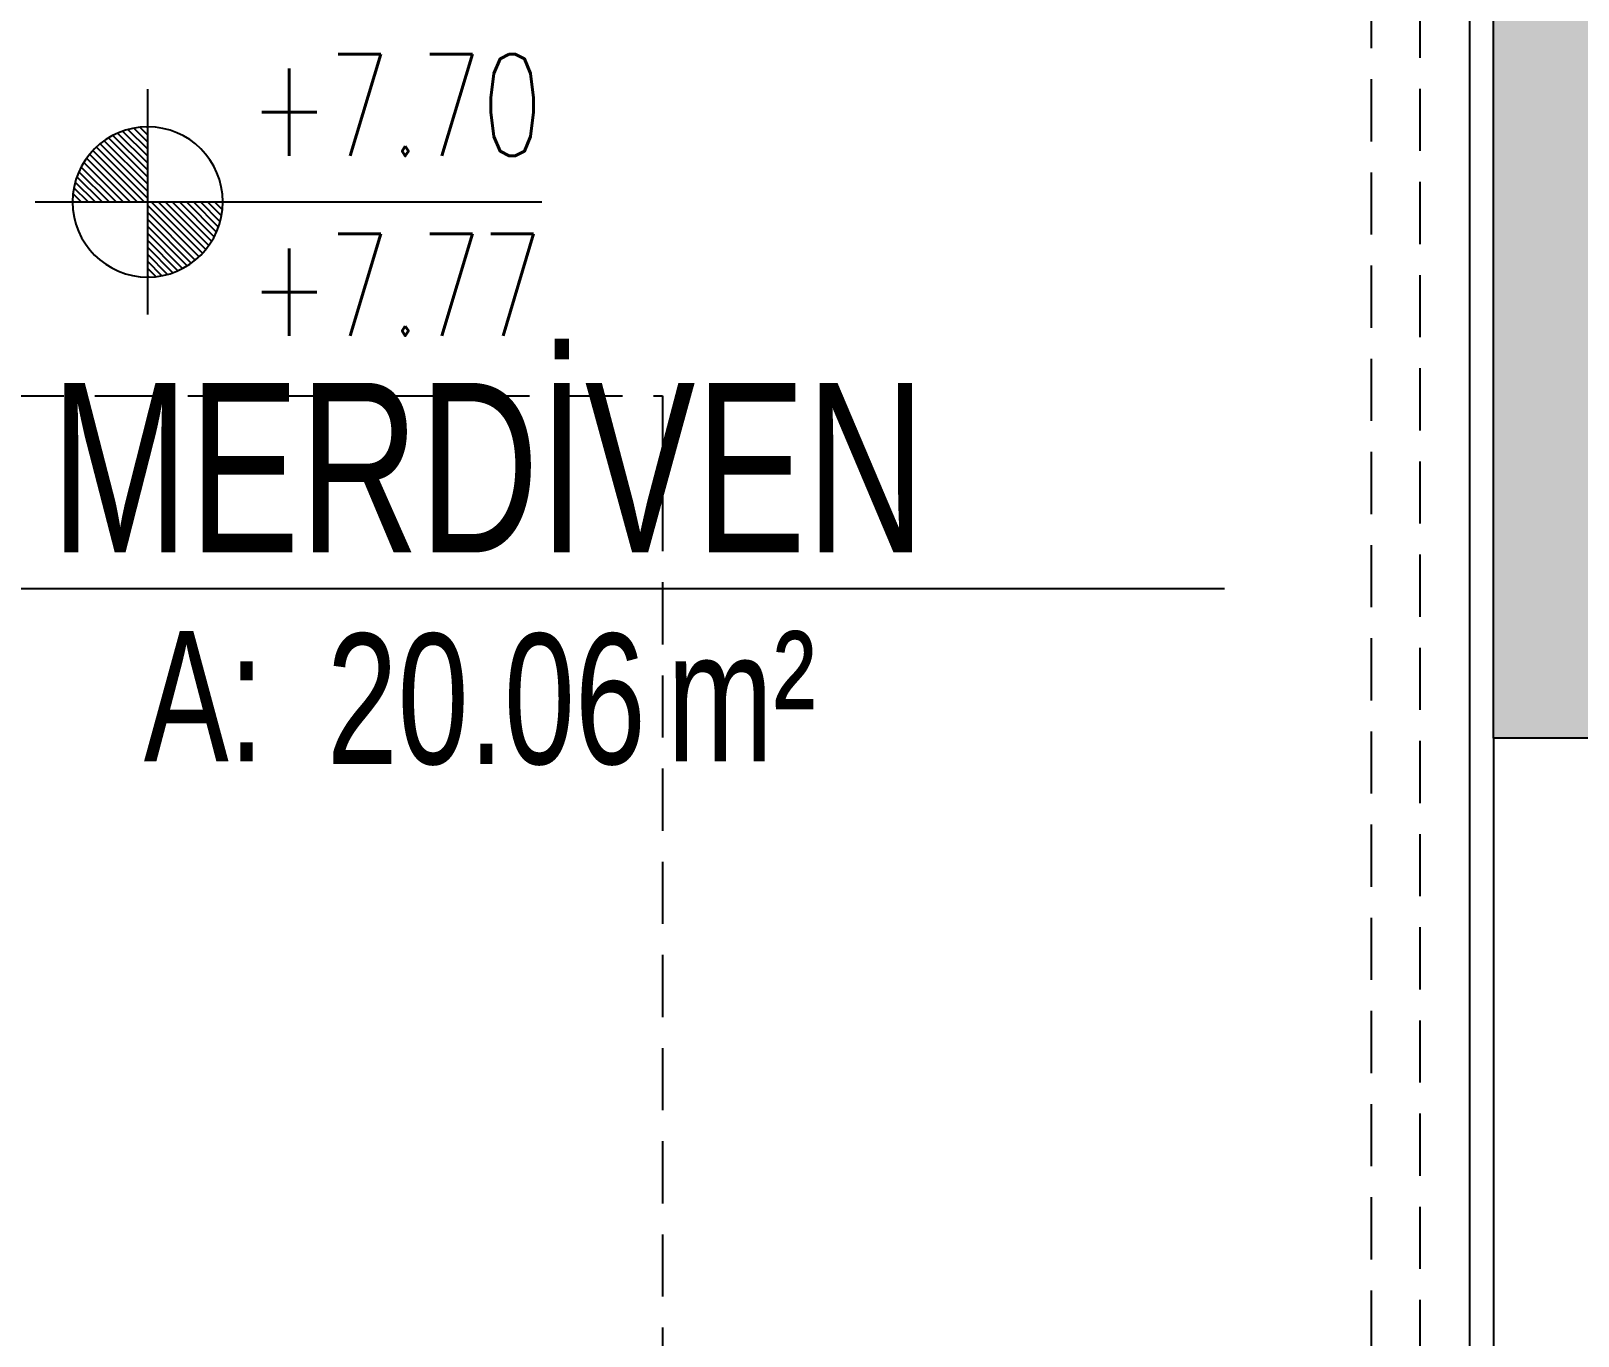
# Model space of a CAD drawing. Header units: inches. Extents: x 21 to 32698, y 13 to 3712.
# Drawn here: x 11137.1 to 11295.4, y 2371 to 2504.4 of the extents above; entities that cross this region are included whole.
import ezdxf
from ezdxf.enums import TextEntityAlignment as Align

# ---------------------------------------------------------------- set-up
doc = ezdxf.new("R2010")
doc.units = ezdxf.units.IN
doc.header["$MEASUREMENT"] = 0
doc.linetypes.add('DOT', pattern=[6.35, 0, -6.35])
doc.linetypes.add('HIDDEN', pattern=[9.525, 6.35, -3.175])
for name, color, linetype, lineweight in [('Z_MİM_-KM-AREA-IDEN', 8, 'Continuous', 25), ('Z_MİM_-KM-BEAM-RAY', 8, 'DOT', 25), ('Z_MİM_-KM-FLOR-LEVL-1', 8, 'Continuous', 25), ('Z_MİM_-KM-PATTERN-STRC', 8, 'Continuous', 25), ('Z_MİM_-KM-STRC-CONCRETE', 8, 'Continuous', 25), ('Z_MİM_-KM-STRS-HID', 8, 'HIDDEN', 25), ('Z_MİM_-KM-WALL-PL', 8, 'Continuous', 25), ('Z_MİM_-KM-WALL-PLASTER', 8, 'Continuous', 25), ('Z_MİM_00', 8, 'Continuous', 25)]:
    doc.layers.add(name, color=color, linetype=linetype, lineweight=lineweight)
doc.styles.add('Arial_4', font='arial.ttf', dxfattribs={"height": 10})
doc.styles.add('TEXT 1 romans', font='romans.shx', dxfattribs={"width": 0.7})

# ---------------------------------------------------------------- blocks, each defined once
blk = doc.blocks.new('-KM_Merdiven')
at = {"layer": 'Z_MİM_-KM-STRS-HID'}
for points in [[(20012.26, 2400.2), (20012.25, 2565.03), (20577.25, 2565.03), (20577.25, 2110.03), (20582.26, 2110.03), (20582.25, 2570.03), (20007.25, 2570.03), (20007.25, 2402.61)], [(20084.75, 2356.97), (20084.75, 2485.03), (20504.75, 2485.03), (20504.75, 2140.03)]]:
    blk.add_lwpolyline(points, dxfattribs=at)
blk = doc.blocks.new('KOT-P')
h = blk.add_hatch()
h.set_pattern_fill('ANSI31', color=256, scale=0.2, style=0)
h.set_pattern_definition([(45, (0, 0), (-0.449013, 0.449013), [])])
h.paths.add_polyline_path([(0, 0), (9.6, 0, 0.414214), (0, 9.6)])
h.paths.add_polyline_path([(-9.6, 0, 0.414214), (0, -9.6), (0, 0)])
for p, q in [((0, 14.4), (0, -14.4)), ((-14.4, 0), (50.4, 0))]:
    blk.add_line(p, q)
blk.add_circle((0, 0), 9.6)
at = {"color": 7, "style": 'TEXT 1 romans', "width": 0.7}
for tag, p in [('BKOT', (13.01, 1.49)), ('KKOT', (13.01, -13.67))]:
    blk.add_attdef(tag, p, '', height=12, dxfattribs=at)
blk = doc.blocks.new('-KM_Kolon-1K')
at = {"layer": 'Z_MİM_-KM-PATTERN-STRC'}
blk.add_hatch(color=256, dxfattribs=at).paths.add_polyline_path([(1955, 1600), (1980, 1600), (1980, 1450), (1955, 1450)], flags=0)
at = {"layer": 'Z_MİM_-KM-STRC-CONCRETE'}
blk.add_lwpolyline([(1955, 1600), (1980, 1600), (1980, 1450), (1955, 1450)], close=True, dxfattribs=at)
blk = doc.blocks.new('-KM_Kiriş İzi-1K')
at = {"layer": 'Z_MİM_-KM-BEAM-RAY'}
blk.add_line((1955, 1450), (1955, 1140), dxfattribs=at)
blk = doc.blocks.new('*U121')
blk.add_line((0, 0), (192.45, 0))
at = {"color": 7, "style": 'Arial_4', "width": 0.7}
for s, p in [('A:', (81.91, -17.69)), ('m² ', (135.42, -17.69))]:
    blk.add_text(s, height=13.333, dxfattribs=at).set_placement(p)
for tag, p in [('K', (8.57, 13.11)), ('00', (33.43, 13.11)), ('MAHALADI', (72.42, 12.35))]:
    blk.add_attdef(tag, text='', height=17.33, dxfattribs=at).set_placement(p, align=Align.MIDDLE_LEFT)
blk.add_attdef('27.00', text='', height=13.33, dxfattribs=at).set_placement((133.25, -11.29), align=Align.MIDDLE_RIGHT)

msp = doc.modelspace()

# ---------------------------------------------------------------- linework, layer by layer
at = {"layer": 'Z_MİM_-KM-WALL-PL'}
msp.add_line((11286.71, 2432.08), (11286.71, 2122.08), dxfattribs=at)
at = {"layer": 'Z_MİM_-KM-WALL-PLASTER'}
msp.add_lwpolyline([(11284.26, 2582.08), (11284.26, 2089.58), (11339.21, 2089.58), (11339.19, 1859.58), (11874.21, 1859.58), (11874.21, 2544.58), (12019.21, 2544.58), (12019.21, 1859.58), (12833.7, 1859.58)], dxfattribs=at)

# ---------------------------------------------------------------- block references
at = {"layer": 'Z_MİM_-KM-AREA-IDEN'}
ref = msp.add_blockref('*U121', (11066.76, 2447.4), dxfattribs=at)
ref.add_attrib('27.00', '20.06', dxfattribs={"layer": '0', "color": 7, "height": 13.333, "style": 'Arial_4', "width": 0.7}).set_placement((11200.01, 2436.11), align=Align.MIDDLE_RIGHT)
ref.add_attrib('MAHALADI', 'MERDİVEN', dxfattribs={"layer": '0', "color": 7, "height": 17.333, "style": 'Arial_4', "width": 0.7}).set_placement((11139.17, 2459.75), align=Align.MIDDLE_LEFT)
at = {"layer": 'Z_MİM_-KM-BEAM-RAY'}
msp.add_blockref('-KM_Kiriş İzi-1K', (9331.71, 982.08), dxfattribs=at)
at = {"layer": 'Z_MİM_-KM-FLOR-LEVL-1'}
ref = msp.add_blockref('KOT-P', (11149.07, 2486.91), dxfattribs=dict(at, xscale=-0.8, yscale=0.8, zscale=0.8, rotation=180))
ref.add_attrib('KKOT', '+7.77', (11159.48, 2473.23), dxfattribs={"color": 7, "height": 10.417, "style": 'TEXT 1 romans', "width": 0.7})
ref.add_attrib('BKOT', '+7.70', (11159.48, 2491.61), dxfattribs={"color": 7, "height": 10.417, "style": 'TEXT 1 romans', "width": 0.7})
at = {"layer": 'Z_MİM_-KM-STRC-CONCRETE'}
msp.add_blockref('-KM_Kolon-1K', (9331.71, 982.08), dxfattribs=at)
at = {"layer": 'Z_MİM_00'}
msp.add_blockref('-KM_Merdiven', (-9303.04, -17.95), dxfattribs=at)

doc.saveas('drawing.dxf')
